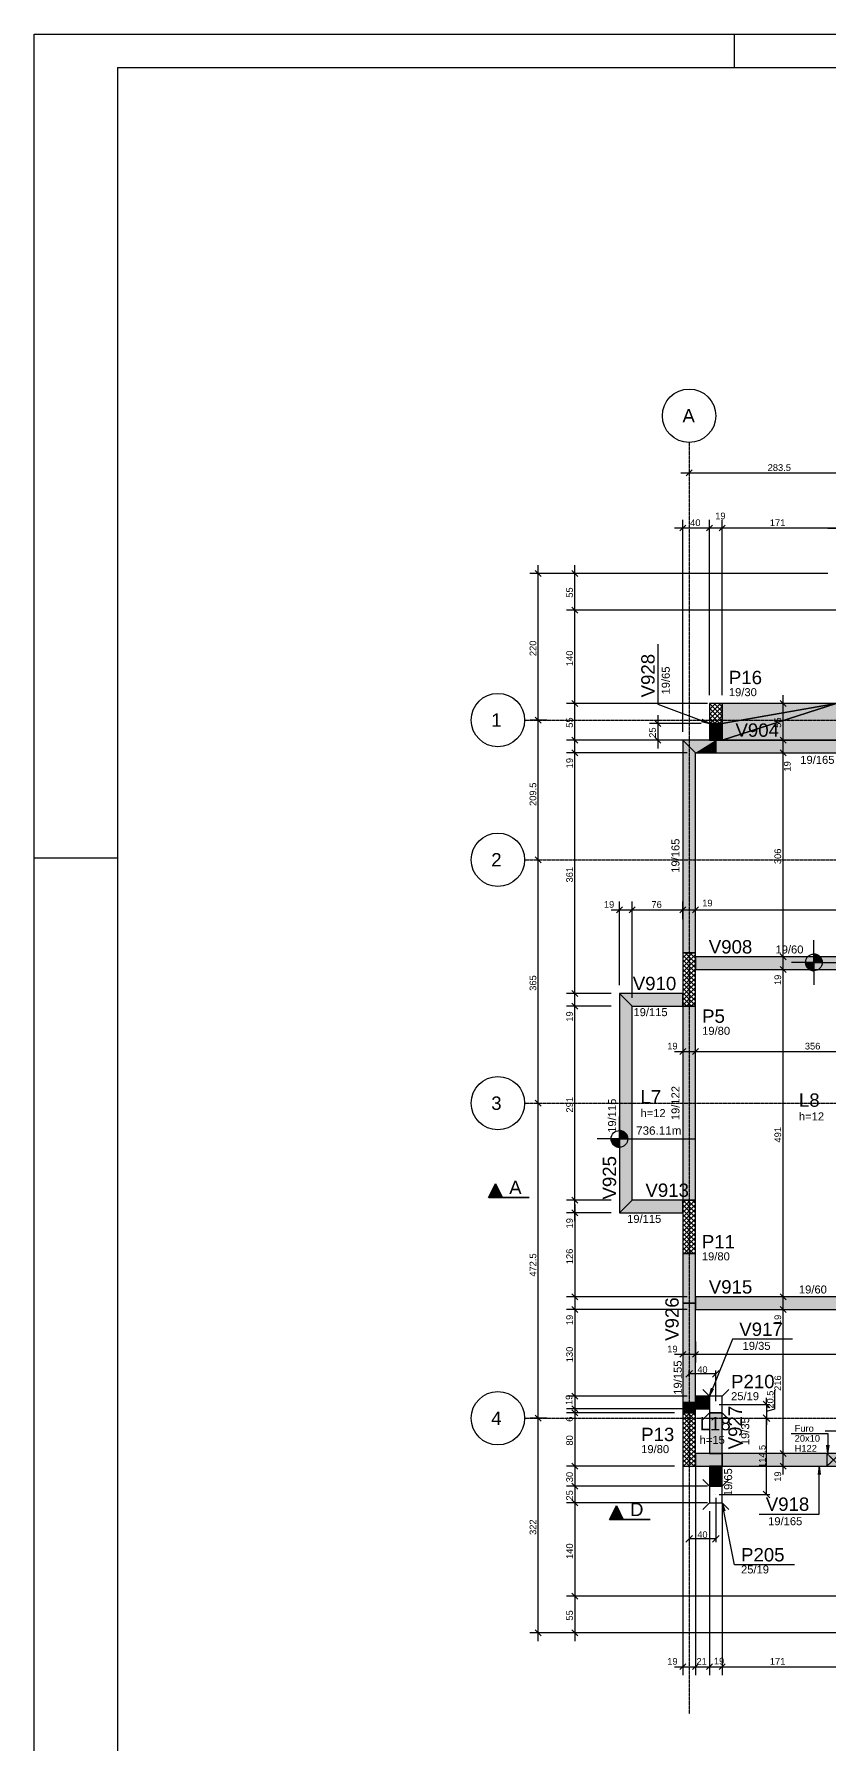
# Model space of a CAD drawing. Extents: x 37185 to 43130, y -8131 to -3926.
# Drawn here: x 37185 to 38377, y -6492 to -3926 of the extents above; entities that cross this region are included whole.
import ezdxf

# ---------------------------------------------------------------- set-up
doc = ezdxf.new("R2010")
doc.units = 0
doc.header["$MEASUREMENT"] = 0
doc.linetypes.add('ESTILO_TQS_0001', pattern=[1, 0.7, -0.3])
doc.linetypes.add('ESTILO_TQS_0004', pattern=[1.12, 0.5, -0.2, 0.01, -0.2, 0.01, -0.2])
doc.layers.get('0').update_dxf_attribs({"linetype": 'CONTINUOUS'})
doc.layers.get('Defpoints').update_dxf_attribs({"linetype": 'CONTINUOUS'})
doc.layers.add('00VIEWPORT', color=255, linetype='CONTINUOUS', plot=False)
for name, color, linetype in [('21', 5, 'CONTINUOUS'), ('37', 4, 'CONTINUOUS'), ('38', 190, 'CONTINUOUS'), ('40', 240, 'CONTINUOUS'), ('41', 190, 'CONTINUOUS'), ('42', 3, 'CONTINUOUS'), ('43', 3, 'CONTINUOUS'), ('44', 3, 'CONTINUOUS'), ('45', 2, 'CONTINUOUS'), ('46', 2, 'CONTINUOUS'), ('47', 2, 'CONTINUOUS'), ('50', 5, 'CONTINUOUS'), ('51', 5, 'CONTINUOUS'), ('53', 242, 'CONTINUOUS'), ('54', 242, 'CONTINUOUS'), ('55', 12, 'CONTINUOUS'), ('56', 51, 'CONTINUOUS'), ('57', 71, 'CONTINUOUS'), ('58', 220, 'CONTINUOUS'), ('60', 201, 'CONTINUOUS'), ('68', 4, 'CONTINUOUS'), ('70', 160, 'CONTINUOUS'), ('75', 9, 'CONTINUOUS'), ('79', 12, 'CONTINUOUS'), ('80', 6, 'CONTINUOUS'), ('82', 252, 'CONTINUOUS')]:
    doc.layers.add(name, color=color, linetype=linetype)
doc.styles.add('Arial_2mm 1-50', font='arial.ttf', dxfattribs={"height": 9.835329})
doc.styles.add('TQS_ARIAL', font='arial.ttf')
doc.dimstyles.new('Diagonal 2mm 1-50', dxfattribs={"dimscale": 30.48, "dimtxt": 9.8353, "dimasz": 0.328084, "dimexe": 0.164042, "dimexo": 0.164042, "dimgap": 0.04101, "dimtad": 1, "dimdec": 1, "dimdsep": 46, "dimtxsty": 'Arial_2mm 1-50', "dimblk1": 'OBLIQUE', "dimblk2": 'OBLIQUE', "dimsah": 1, "dimcen": 0.09, "dimadec": 8, "dimazin": 0, "dimtfac": 1, "dimtdec": 8, "dimtmove": 1, "dimatfit": 0, "dimfxl": 1, "dimtvp": 1, "dimtfillclr": 256, "dimtolj": 1, "dimtzin": 0, "dimarcsym": 2})

# ---------------------------------------------------------------- blocks, each defined once
blk = doc.blocks.new('FOLHA A0 VIEWP')
at = {"layer": '00VIEWPORT', "linetype": 'Continuous'}
for p, q in [((37184.5, -8131.3), (37184.5, -3926.3)), ((37184.5, -3926.3), (43129.5, -3926.3)), ((38234.5, -3976.3), (38234.5, -3926.3)), ((37309.5, -3976.3), (43079.5, -3976.3)), ((37309.5, -3976.3), (37309.5, -8081.3)), ((37184.5, -5161.3), (37309.5, -5161.3))]:
    blk.add_line(p, q, dxfattribs=at)
blk = doc.blocks.new('_Oblique')
at = {"color": 0, "linetype": 'ByBlock', "lineweight": -2}
blk.add_line((-0.5, -0.5), (0.5, 0.5), dxfattribs=at)
blk = doc.blocks.new('*D453')
at = {"layer": '55', "color": 0, "linetype": 'Continuous', "lineweight": -2}
for p, q in [((38282.6, -5981.5), (38282.6, -5971.5)), ((38294.5, -5959.9), (38294.5, -5988.2)), ((38211.5, -5981.5), (38287.6, -5981.5)), ((38264.4, -6002), (38287.6, -6002)), ((38282.6, -5981.5), (38282.6, -6002)), ((38294.5, -5988.2), (38282.6, -5991.7)), ((38282.6, -6002), (38282.6, -6012))]:
    blk.add_line(p, q, dxfattribs=at)
at = {"layer": 'Defpoints', "color": 0, "linetype": 'Continuous'}
for p in [(38206.5, -5981.5), (38259.4, -6002), (38282.6, -6002)]:
    blk.add_point(p, dxfattribs=at)
at = {"layer": '55', "color": 0, "linetype": 'Continuous', "lineweight": -2, "xscale": 10, "yscale": 10, "zscale": 10}
for p, rotation in [((38282.6, -5981.5), 270), ((38282.6, -6002), 90)]:
    blk.add_blockref('_Oblique', p, dxfattribs=dict(at, rotation=rotation))
at = {"layer": '55', "color": 0, "linetype": 'Continuous', "insert": (38288.2, -5974), "char_height": 9.84, "attachment_point": 5, "rotation": 90, "style": 'Arial_2mm 1-50'}
blk.add_mtext('\\A1;20.5', dxfattribs=at)
blk = doc.blocks.new('*D454')
at = {"layer": '55', "color": 0, "linetype": 'Continuous', "lineweight": -2}
for p, q in [((38166.5, -5939.3), (38166.5, -5930.4)), ((38206.5, -5935.4), (38166.5, -5935.4)), ((38206.5, -5976.5), (38206.5, -5930.4))]:
    blk.add_line(p, q, dxfattribs=at)
at = {"layer": 'Defpoints', "color": 0, "linetype": 'Continuous'}
for p in [(38166.5, -5935.4), (38166.5, -5944.3), (38206.5, -5981.5)]:
    blk.add_point(p, dxfattribs=at)
at = {"layer": '55', "color": 0, "linetype": 'Continuous', "lineweight": -2, "xscale": 10, "yscale": 10, "zscale": 10, "rotation": 180}
blk.add_blockref('_Oblique', (38166.5, -5935.4), dxfattribs=at)
at = {"layer": '55', "color": 0, "linetype": 'Continuous', "lineweight": -2, "xscale": 10, "yscale": 10, "zscale": 10}
blk.add_blockref('_Oblique', (38206.5, -5935.4), dxfattribs=at)
at = {"layer": '55', "color": 0, "linetype": 'Continuous', "insert": (38186.5, -5929.1), "char_height": 9.84, "attachment_point": 5, "style": 'Arial_2mm 1-50'}
blk.add_mtext('\\A1;40', dxfattribs=at)
blk = doc.blocks.new('*D455')
at = {"layer": '55', "color": 0, "linetype": 'Continuous', "lineweight": -2}
for p, q in [((38263, -6002), (38287.6, -6002)), ((38282.6, -6116.5), (38282.6, -6002)), ((38211.5, -6116.5), (38287.6, -6116.5))]:
    blk.add_line(p, q, dxfattribs=at)
at = {"layer": 'Defpoints', "color": 0, "linetype": 'Continuous'}
for p in [(38258, -6002), (38282.6, -6002), (38206.5, -6116.5)]:
    blk.add_point(p, dxfattribs=at)
at = {"layer": '55', "color": 0, "linetype": 'Continuous', "lineweight": -2, "xscale": 10, "yscale": 10, "zscale": 10}
for p, rotation in [((38282.6, -6002), 90), ((38282.6, -6116.5), 270)]:
    blk.add_blockref('_Oblique', p, dxfattribs=dict(at, rotation=rotation))
at = {"layer": '55', "color": 0, "linetype": 'Continuous', "insert": (38276.3, -6059.2), "char_height": 9.84, "attachment_point": 5, "rotation": 90, "style": 'Arial_2mm 1-50'}
blk.add_mtext('\\A1;114.5', dxfattribs=at)
blk = doc.blocks.new('*D456')
at = {"layer": '55', "color": 0, "linetype": 'Continuous', "lineweight": -2}
for p, q in [((38206.5, -6121.5), (38206.5, -6187.9)), ((38166.5, -6168.9), (38166.5, -6187.9)), ((38206.5, -6182.9), (38166.5, -6182.9))]:
    blk.add_line(p, q, dxfattribs=at)
at = {"layer": 'Defpoints', "color": 0, "linetype": 'Continuous'}
for p in [(38206.5, -6116.5), (38166.5, -6163.9), (38166.5, -6182.9)]:
    blk.add_point(p, dxfattribs=at)
at = {"layer": '55', "color": 0, "linetype": 'Continuous', "lineweight": -2, "xscale": 10, "yscale": 10, "zscale": 10, "rotation": 180}
blk.add_blockref('_Oblique', (38166.5, -6182.9), dxfattribs=at)
at = {"layer": '55', "color": 0, "linetype": 'Continuous', "lineweight": -2, "xscale": 10, "yscale": 10, "zscale": 10}
blk.add_blockref('_Oblique', (38206.5, -6182.9), dxfattribs=at)
at = {"layer": '55', "color": 0, "linetype": 'Continuous', "insert": (38186.5, -6176.6), "char_height": 9.84, "attachment_point": 5, "style": 'Arial_2mm 1-50'}
blk.add_mtext('\\A1;40', dxfattribs=at)

msp = doc.modelspace()

# ---------------------------------------------------------------- linework, layer by layer
at = {"layer": '37', "linetype": 'Continuous'}
for points in [[(38197.01, -4959.97), (38197.01, -4984.97)], [(38216.01, -4984.97), (38216.01, -4959.97)], [(38197.01, -4984.97), (38157.01, -4984.97)], [(38157.01, -4984.97), (38157.01, -5303.97)], [(38216.01, -4984.97), (38197.01, -4984.97)], [(38442.01, -4984.97), (38216.01, -4984.97)], [(38176.01, -5003.97), (38206.51, -5003.97)], [(38176.01, -5303.97), (38176.01, -5003.97)], [(38206.51, -5003.97), (38442.01, -5003.97)], [(38157.01, -5364.97), (38062.01, -5364.97)], [(38062.01, -5364.97), (38062.01, -5693.98)], [(38081.01, -5383.97), (38157.01, -5383.97)], [(38081.01, -5674.98), (38081.01, -5383.97)], [(38062.01, -5693.98), (38157.01, -5693.98)], [(38157.01, -5674.98), (38081.01, -5674.98)], [(38157.01, -5754.98), (38157.01, -5829.47)], [(38176.01, -5819.97), (38176.01, -5754.98)], [(38176.01, -5838.97), (38176.01, -5819.97)], [(38157.01, -5829.47), (38157.01, -5978.47)], [(38176.01, -5968.97), (38176.01, -5838.97)], [(38197.01, -5968.97), (38176.01, -5968.97)], [(38176.01, -5987.97), (38176.01, -5968.97)], [(38157.01, -5978.47), (38157.01, -5993.98)], [(38176.01, -5993.98), (38176.01, -5987.97)], [(38216.01, -6054.98), (38216.01, -5993.97)], [(38197.01, -6054.98), (38176.01, -6054.98)], [(38176.01, -6073.98), (38197.01, -6073.98)], [(38216.01, -6054.98), (38197.01, -6054.98)], [(38197.01, -6073.98), (38197.01, -6103.97)], [(38216.01, -6073.98), (38197.01, -6073.98)], [(38442.01, -6054.98), (38216.01, -6054.98)], [(38216.01, -6073.98), (38442.01, -6073.98)], [(38216.01, -6103.97), (38216.01, -6073.98)]]:
    msp.add_lwpolyline(points, dxfattribs=at)
at = {"layer": '38', "linetype": 'Continuous'}
for points in [[(38197.01, -5968.97), (38197.01, -5993.97), (38216.01, -5993.97), (38216.01, -5968.97), (38197.01, -5968.97)], [(38197.01, -6103.97), (38197.01, -6128.97), (38216.01, -6128.97), (38216.01, -6103.97), (38197.01, -6103.97)]]:
    msp.add_lwpolyline(points, dxfattribs=at)
at = {"layer": '40', "linetype": 'Continuous'}
for p, q in [((38197.01, -4946.34), (38213.37, -4929.97)), ((38197.01, -4939.26), (38206.3, -4929.97)), ((38197.01, -4932.19), (38199.23, -4929.97)), ((38197.01, -4930.21), (38216.01, -4949.21)), ((38197.01, -4953.41), (38216.01, -4934.41)), ((38197.01, -4937.28), (38216.01, -4956.28)), ((38197.01, -4944.35), (38212.64, -4959.97)), ((38197.52, -4959.97), (38216.01, -4941.48)), ((38203.85, -4929.97), (38216.01, -4942.14)), ((38204.59, -4959.97), (38216.01, -4948.55)), ((38210.92, -4929.97), (38216.01, -4935.07)), ((38197.01, -4951.42), (38205.56, -4959.97)), ((38197.01, -4958.49), (38198.49, -4959.97)), ((38211.66, -4959.97), (38216.01, -4955.62)), ((38157.01, -5318.68), (38171.71, -5303.97)), ((38157.01, -5311.6), (38164.64, -5303.97)), ((38157.01, -5304.53), (38157.57, -5303.97)), ((38157.01, -5325.75), (38176.01, -5306.75)), ((38157.01, -5307.4), (38176.01, -5326.4)), ((38160.66, -5303.97), (38176.01, -5319.33)), ((38167.73, -5303.97), (38176.01, -5312.26)), ((38174.8, -5303.97), (38176.01, -5305.19)), ((38157.01, -5332.82), (38176.01, -5313.82)), ((38157.01, -5314.47), (38176.01, -5333.47)), ((38157.01, -5339.89), (38176.01, -5320.89)), ((38157.01, -5321.55), (38176.01, -5340.55)), ((38157.01, -5346.96), (38176.01, -5327.96)), ((38157.01, -5328.62), (38176.01, -5347.62)), ((38157.01, -5354.03), (38176.01, -5335.03)), ((38157.01, -5335.69), (38176.01, -5354.69)), ((38157.01, -5361.1), (38176.01, -5342.1)), ((38157.01, -5342.76), (38176.01, -5361.76)), ((38157.01, -5368.17), (38176.01, -5349.17)), ((38157.01, -5349.83), (38176.01, -5368.83)), ((38157.01, -5375.24), (38176.01, -5356.24)), ((38157.01, -5356.9), (38176.01, -5375.9)), ((38157.01, -5382.32), (38176.01, -5363.32)), ((38157.01, -5363.97), (38176.01, -5382.97)), ((38157.01, -5371.04), (38169.94, -5383.97)), ((38157.01, -5378.11), (38162.87, -5383.97)), ((38162.43, -5383.97), (38176.01, -5370.39)), ((38169.5, -5383.97), (38176.01, -5377.46)), ((38157.01, -5693.44), (38175.48, -5674.98)), ((38157.01, -5686.37), (38168.41, -5674.98)), ((38157.01, -5679.3), (38161.34, -5674.98)), ((38157.01, -5675.1), (38176.01, -5694.1)), ((38157.01, -5700.51), (38176.01, -5681.51)), ((38157.01, -5682.17), (38176.01, -5701.17)), ((38157.01, -5707.58), (38176.01, -5688.58)), ((38157.01, -5689.24), (38176.01, -5708.24)), ((38163.96, -5674.98), (38176.01, -5687.03)), ((38171.03, -5674.98), (38176.01, -5679.96)), ((38157.01, -5714.66), (38176.01, -5695.66)), ((38157.01, -5696.31), (38176.01, -5715.31)), ((38157.01, -5721.73), (38176.01, -5702.73)), ((38157.01, -5703.38), (38176.01, -5722.38)), ((38157.01, -5728.8), (38176.01, -5709.8)), ((38157.01, -5710.45), (38176.01, -5729.45)), ((38157.01, -5735.87), (38176.01, -5716.87)), ((38157.01, -5717.53), (38176.01, -5736.53)), ((38157.01, -5742.94), (38176.01, -5723.94)), ((38157.01, -5724.6), (38176.01, -5743.6)), ((38157.01, -5750.01), (38176.01, -5731.01)), ((38157.01, -5731.67), (38176.01, -5750.67)), ((38157.01, -5738.74), (38173.25, -5754.98)), ((38157.01, -5745.81), (38166.18, -5754.98)), ((38159.12, -5754.98), (38176.01, -5738.08)), ((38166.19, -5754.98), (38176.01, -5745.15)), ((38157.01, -5752.88), (38159.11, -5754.98)), ((38173.26, -5754.98), (38176.01, -5752.22)), ((38157.01, -6011.64), (38174.68, -5993.98)), ((38157.01, -6004.57), (38167.61, -5993.98)), ((38157.01, -5997.5), (38160.54, -5993.98)), ((38157.01, -6018.71), (38176.01, -5999.71)), ((38157.01, -6000.37), (38176.01, -6019.37)), ((38157.69, -5993.98), (38176.01, -6012.3)), ((38164.76, -5993.98), (38176.01, -6005.23)), ((38171.83, -5993.98), (38176.01, -5998.16)), ((38157.01, -6025.78), (38176.01, -6006.78)), ((38157.01, -6007.44), (38176.01, -6026.44)), ((38157.01, -6032.85), (38176.01, -6013.85)), ((38157.01, -6014.51), (38176.01, -6033.51)), ((38157.01, -6039.92), (38176.01, -6020.92)), ((38157.01, -6021.58), (38176.01, -6040.58)), ((38157.01, -6047), (38176.01, -6028)), ((38157.01, -6028.65), (38176.01, -6047.65)), ((38157.01, -6054.07), (38176.01, -6035.07)), ((38157.01, -6035.72), (38176.01, -6054.72)), ((38157.01, -6061.14), (38176.01, -6042.14)), ((38157.01, -6042.79), (38176.01, -6061.79)), ((38157.01, -6068.21), (38176.01, -6049.21)), ((38157.01, -6049.87), (38176.01, -6068.87)), ((38157.01, -6056.94), (38174.05, -6073.98)), ((38157.01, -6064.01), (38166.98, -6073.98)), ((38157.01, -6071.08), (38159.91, -6073.98)), ((38158.32, -6073.98), (38176.01, -6056.28)), ((38165.39, -6073.98), (38176.01, -6063.35)), ((38172.46, -6073.98), (38176.01, -6070.42))]:
    msp.add_line(p, q, dxfattribs=at)
for points in [[(38197.01, -4959.97), (38216.01, -4959.97), (38216.01, -4929.97), (38197.01, -4929.97), (38197.01, -4959.97)], [(38157.01, -5383.97), (38176.01, -5383.97), (38176.01, -5303.97), (38157.01, -5303.97), (38157.01, -5383.97)], [(38157.01, -5754.98), (38176.01, -5754.98), (38176.01, -5674.98), (38157.01, -5674.98), (38157.01, -5754.98)], [(38157.01, -6073.98), (38176.01, -6073.98), (38176.01, -5993.98), (38157.01, -5993.98), (38157.01, -6073.98)]]:
    msp.add_lwpolyline(points, dxfattribs=at)
at = {"layer": '41', "linetype": 'Continuous'}
for p, q in [((38197.01, -5968.97), (38187.01, -5958.97)), ((38216.01, -5968.97), (38226.01, -5958.97)), ((38197.01, -5993.97), (38187.01, -6003.97)), ((38216.01, -5993.97), (38226.01, -6003.97)), ((38197.01, -6103.97), (38187.01, -6093.97)), ((38216.01, -6103.97), (38226.01, -6093.97)), ((38197.01, -6128.97), (38187.01, -6138.97)), ((38216.01, -6128.97), (38226.01, -6138.97))]:
    msp.add_line(p, q, dxfattribs=at)
at = {"layer": '50', "linetype": 'Continuous'}
for centre in [(38166.51, -4498.57), (37879.79, -4954.97), (37879.79, -5164.47), (37879.79, -5529.48), (37879.79, -6001.97)]:
    msp.add_circle(centre, 40, dxfattribs=at)
at = {"layer": '53', "linetype": 'ESTILO_TQS_0001'}
msp.add_lwpolyline([(38382.89, -6064.48), (38372.89, -6073.98), (38392.89, -6073.98), (38382.89, -6064.48), (38392.89, -6073.98), (38392.89, -6054.98), (38382.89, -6064.48), (38392.89, -6054.98), (38372.89, -6054.98), (38382.89, -6064.48), (38372.89, -6054.98), (38372.89, -6073.98), (38382.89, -6064.48)], dxfattribs=at)
at = {"layer": '55', "linetype": 'Continuous'}
for p, q in [((38353.52, -5318.4), (38353.52, -5284.84)), ((38353.52, -5305.9), (38353.52, -5330.9)), ((38353.52, -5306.5), (38357.35, -5306.5)), ((38353.52, -5307.3), (38359.25, -5307.3)), ((38353.52, -5308.09), (38360.58, -5308.09)), ((38353.52, -5308.88), (38361.63, -5308.88)), ((38353.52, -5309.68), (38362.47, -5309.68)), ((38353.52, -5318.4), (38319.96, -5318.4)), ((38341.02, -5318.4), (38366.02, -5318.4)), ((38353.52, -5319.19), (38341.02, -5319.19)), ((38353.52, -5319.98), (38341.12, -5319.98)), ((38353.52, -5320.78), (38341.25, -5320.78)), ((38353.52, -5321.57), (38341.43, -5321.57)), ((38353.52, -5322.36), (38341.66, -5322.36)), ((38353.52, -5323.15), (38341.96, -5323.15)), ((38353.52, -5323.95), (38342.32, -5323.95)), ((38353.52, -5324.74), (38342.75, -5324.74)), ((38353.52, -5325.53), (38343.26, -5325.53)), ((38353.52, -5326.33), (38343.86, -5326.33)), ((38353.52, -5327.12), (38344.56, -5327.12)), ((38353.52, -5327.91), (38345.41, -5327.91)), ((38353.52, -5328.7), (38346.45, -5328.7)), ((38353.52, -5329.5), (38347.77, -5329.5)), ((38353.52, -5330.29), (38349.67, -5330.29)), ((38353.52, -5310.47), (38363.17, -5310.47)), ((38353.52, -5311.26), (38363.78, -5311.26)), ((38353.52, -5312.05), (38364.29, -5312.05)), ((38353.52, -5312.85), (38364.72, -5312.85)), ((38353.52, -5313.64), (38365.08, -5313.64)), ((38353.52, -5314.43), (38365.37, -5314.43)), ((38353.52, -5315.23), (38365.61, -5315.23)), ((38353.52, -5316.02), (38365.79, -5316.02)), ((38353.52, -5316.81), (38365.92, -5316.81)), ((38353.52, -5317.6), (38365.99, -5317.6)), ((38353.52, -5318.4), (38466.02, -5318.4)), ((38353.52, -5318.4), (38353.52, -5351.96)), ((38062.01, -5583.04), (38062.01, -5549.48)), ((38062.01, -5583.04), (38028.45, -5583.04)), ((38049.51, -5583.04), (38074.51, -5583.04)), ((38062.01, -5583.83), (38049.51, -5583.83)), ((38062.01, -5584.62), (38049.61, -5584.62)), ((38062.01, -5585.41), (38049.74, -5585.41)), ((38062.01, -5586.21), (38049.92, -5586.21)), ((38062.01, -5587), (38050.16, -5587)), ((38062.01, -5587.79), (38050.45, -5587.79)), ((38062.01, -5588.59), (38050.81, -5588.59)), ((38062.01, -5589.38), (38051.24, -5589.38)), ((38062.01, -5590.17), (38051.75, -5590.17)), ((38062.01, -5590.96), (38052.35, -5590.96)), ((38062.01, -5591.76), (38053.06, -5591.76)), ((38062.01, -5570.54), (38062.01, -5595.54)), ((38062.01, -5571.14), (38065.85, -5571.14)), ((38062.01, -5571.94), (38067.75, -5571.94)), ((38062.01, -5572.73), (38069.08, -5572.73)), ((38062.01, -5573.52), (38070.12, -5573.52)), ((38062.01, -5574.31), (38070.96, -5574.31)), ((38062.01, -5575.11), (38071.67, -5575.11)), ((38062.01, -5575.9), (38072.28, -5575.9)), ((38062.01, -5576.69), (38072.78, -5576.69)), ((38062.01, -5577.49), (38073.21, -5577.49)), ((38062.01, -5578.28), (38073.57, -5578.28)), ((38062.01, -5579.07), (38073.87, -5579.07)), ((38062.01, -5579.86), (38074.1, -5579.86)), ((38062.01, -5580.66), (38074.28, -5580.66)), ((38062.01, -5581.45), (38074.41, -5581.45)), ((38062.01, -5582.24), (38074.49, -5582.24)), ((38062.01, -5583.04), (38174.51, -5583.04)), ((38062.01, -5583.04), (38062.01, -5616.59)), ((38062.01, -5592.55), (38053.91, -5592.55)), ((38062.01, -5593.34), (38054.94, -5593.34)), ((38062.01, -5594.14), (38056.26, -5594.14)), ((38062.01, -5594.93), (38058.16, -5594.93))]:
    msp.add_line(p, q, dxfattribs=at)
for centre in [(38353.52, -5318.4), (38062.01, -5583.04)]:
    msp.add_circle(centre, 12.5, dxfattribs=at)
at = {"layer": '56', "linetype": 'Continuous'}
for points in [[(38176.01, -5003.97), (38206.51, -5003.97), (38206.51, -4984.97), (38157.01, -4984.97), (38176.01, -5003.97)], [(38176.01, -5003.97), (38157.01, -4984.97), (38157.01, -5303.87), (38176.01, -5303.87), (38176.01, -5003.97)], [(38206.51, -5003.97), (38441.91, -5003.97), (38441.91, -4984.97), (38206.51, -4984.97), (38206.51, -5003.97)], [(38157.01, -5674.88), (38176.01, -5674.88), (38176.01, -5384.07), (38157.01, -5384.07), (38157.01, -5674.88)], [(38176.01, -5829.47), (38176.01, -5755.08), (38157.01, -5755.08), (38157.01, -5829.47), (38176.01, -5829.47)], [(38176.01, -5978.47), (38176.01, -5829.47), (38157.01, -5829.47), (38157.01, -5978.47), (38176.01, -5978.47)], [(38176.01, -5978.47), (38157.01, -5978.47), (38157.01, -5993.88), (38176.01, -5993.88), (38176.01, -5978.47)], [(38216.01, -6073.98), (38216.01, -6054.98), (38176.11, -6054.98), (38176.11, -6073.98), (38197.01, -6073.98)], [(38216.01, -6073.98), (38441.91, -6073.98), (38441.91, -6054.98), (38216.01, -6054.98), (38216.01, -6073.98)]]:
    msp.add_lwpolyline(points, dxfattribs=at)
for points in [[(38176.01, -5003.97), (38206.51, -4984.97), (38157.01, -4984.97)], [(38176.01, -5003.97), (38157.01, -4984.97), (38176.01, -5003.97)], [(38176.01, -5003.97), (38157.01, -4984.97), (38157.01, -5303.87)], [(38176.01, -5003.97), (38206.51, -5003.97), (38206.51, -4984.97)], [(38206.51, -5003.97), (38441.91, -5003.97), (38441.91, -4984.97)], [(38206.51, -5003.97), (38441.91, -4984.97), (38206.51, -4984.97)], [(38206.51, -5003.97), (38206.51, -4984.97), (38206.51, -5003.97)], [(38176.01, -5003.97), (38157.01, -5303.87), (38176.01, -5303.87)], [(38176.01, -5003.97), (38176.01, -5303.87), (38176.01, -5003.97)], [(38157.01, -5674.88), (38176.01, -5674.88), (38176.01, -5384.07)], [(38157.01, -5674.88), (38176.01, -5384.07), (38157.01, -5384.07)], [(38157.01, -5674.88), (38157.01, -5384.07), (38157.01, -5674.88)], [(38176.01, -5829.47), (38176.01, -5755.08), (38157.01, -5755.08)], [(38176.01, -5829.47), (38157.01, -5755.08), (38157.01, -5829.47)], [(38176.01, -5978.47), (38176.01, -5829.47), (38157.01, -5829.47)], [(38176.01, -5978.47), (38157.01, -5829.47), (38157.01, -5978.47)], [(38176.01, -5829.47), (38157.01, -5829.47), (38176.01, -5829.47)], [(38176.01, -5978.47), (38157.01, -5978.47), (38157.01, -5993.88)], [(38176.01, -5978.47), (38157.01, -5993.88), (38176.01, -5993.88)], [(38176.01, -5978.47), (38157.01, -5978.47), (38176.01, -5978.47)], [(38176.01, -5978.47), (38176.01, -5993.88), (38176.01, -5978.47)], [(38216.01, -6073.98), (38216.01, -6054.98), (38176.11, -6054.98)], [(38216.01, -6073.98), (38176.11, -6054.98), (38176.11, -6073.98)], [(38197.01, -6073.98), (38176.11, -6073.98), (38197.01, -6073.98)], [(38216.01, -6073.98), (38441.91, -6073.98), (38441.91, -6054.98)], [(38216.01, -6073.98), (38441.91, -6054.98), (38216.01, -6054.98)], [(38216.01, -6073.98), (38216.01, -6054.98), (38216.01, -6073.98)]]:
    msp.add_solid(points, dxfattribs=at)
at = {"layer": '57', "linetype": 'Continuous'}
for points in [[(38081.01, -5383.97), (38156.91, -5383.97), (38156.91, -5364.97), (38062.01, -5364.97), (38081.01, -5383.97)], [(38081.01, -5674.98), (38081.01, -5383.97), (38062.01, -5364.97), (38062.01, -5693.98), (38081.01, -5674.98)], [(38062.01, -5693.98), (38156.91, -5693.98), (38156.91, -5674.98), (38081.01, -5674.98), (38062.01, -5693.98)]]:
    msp.add_lwpolyline(points, dxfattribs=at)
for points in [[(38081.01, -5383.97), (38156.91, -5364.97), (38062.01, -5364.97)], [(38081.01, -5383.97), (38062.01, -5364.97), (38081.01, -5383.97)], [(38081.01, -5674.98), (38081.01, -5383.97), (38062.01, -5364.97)], [(38081.01, -5674.98), (38062.01, -5364.97), (38062.01, -5693.98)], [(38081.01, -5383.97), (38156.91, -5383.97), (38156.91, -5364.97)], [(38062.01, -5693.98), (38156.91, -5693.98), (38156.91, -5674.98)], [(38062.01, -5693.98), (38156.91, -5674.98), (38081.01, -5674.98)], [(38062.01, -5693.98), (38081.01, -5674.98), (38062.01, -5693.98)], [(38081.01, -5674.98), (38062.01, -5693.98), (38081.01, -5674.98)]]:
    msp.add_solid(points, dxfattribs=at)
at = {"layer": '58', "linetype": 'Continuous'}
for points in [[(38532.01, -5328.97), (38532.01, -5309.97), (38176.11, -5309.97), (38176.11, -5328.97), (38532.01, -5328.97)], [(38176.01, -5838.97), (38532.01, -5838.97), (38532.01, -5819.97), (38176.01, -5819.97), (38176.01, -5838.97)]]:
    msp.add_lwpolyline(points, dxfattribs=at)
for points in [[(38532.01, -5328.97), (38532.01, -5309.97), (38176.11, -5309.97)], [(38532.01, -5328.97), (38176.11, -5309.97), (38176.11, -5328.97)], [(38532.01, -5328.97), (38176.11, -5328.97), (38532.01, -5328.97)], [(38176.01, -5838.97), (38532.01, -5838.97), (38532.01, -5819.97)], [(38176.01, -5838.97), (38532.01, -5819.97), (38176.01, -5819.97)], [(38176.01, -5838.97), (38176.01, -5819.97), (38176.01, -5838.97)]]:
    msp.add_solid(points, dxfattribs=at)
at = {"layer": '60', "linetype": 'Continuous'}
for points in [[(38442.01, -4984.97), (38387.01, -4929.97), (38216.01, -4984.97), (38442.01, -4984.97)], [(38387.01, -4929.97), (38216.01, -4929.97), (38216.01, -4959.97), (38387.01, -4929.97)], [(38387.01, -4929.97), (38216.01, -4959.97), (38216.01, -4984.97), (38387.01, -4929.97)], [(38216.01, -4984.97), (38216.01, -4960.07), (38197.01, -4960.07), (38197.01, -4984.97), (38216.01, -4984.97)], [(38176.01, -5987.97), (38197.01, -5987.97), (38197.01, -5968.97), (38176.01, -5968.97), (38176.01, -5987.97)], [(38216.01, -6054.98), (38216.01, -5993.97), (38197.01, -5993.97), (38197.01, -6054.98), (38216.01, -6054.98)], [(38216.01, -6103.97), (38216.01, -6073.98), (38197.01, -6073.98), (38197.01, -6103.97), (38216.01, -6103.97)]]:
    msp.add_lwpolyline(points, dxfattribs=at)
for points in [[(38442.01, -4984.97), (38387.01, -4929.97), (38216.01, -4984.97)], [(38387.01, -4929.97), (38216.01, -4929.97), (38216.01, -4959.97)], [(38387.01, -4929.97), (38216.01, -4959.97), (38387.01, -4929.97)], [(38387.01, -4929.97), (38216.01, -4959.97), (38216.01, -4984.97)], [(38387.01, -4929.97), (38216.01, -4984.97), (38387.01, -4929.97)], [(38216.01, -4984.97), (38216.01, -4960.07), (38197.01, -4960.07)], [(38216.01, -4984.97), (38197.01, -4960.07), (38197.01, -4984.97)], [(38216.01, -4984.97), (38197.01, -4984.97), (38216.01, -4984.97)], [(38442.01, -4984.97), (38216.01, -4984.97), (38442.01, -4984.97)], [(38176.01, -5987.97), (38197.01, -5987.97), (38197.01, -5968.97)], [(38176.01, -5987.97), (38197.01, -5968.97), (38176.01, -5968.97)], [(38176.01, -5987.97), (38176.01, -5968.97), (38176.01, -5987.97)], [(38216.01, -6054.98), (38216.01, -5993.97), (38197.01, -5993.97)], [(38216.01, -6054.98), (38197.01, -5993.97), (38197.01, -6054.98)], [(38216.01, -6054.98), (38197.01, -6054.98), (38216.01, -6054.98)], [(38216.01, -6103.97), (38216.01, -6073.98), (38197.01, -6073.98)], [(38216.01, -6103.97), (38197.01, -6073.98), (38197.01, -6103.97)], [(38216.01, -6103.97), (38197.01, -6103.97), (38216.01, -6103.97)]]:
    msp.add_solid(points, dxfattribs=at)
at = {"layer": '68', "linetype": 'ESTILO_TQS_0001'}
for points in [[(38532.01, -5309.97), (38176.01, -5309.97)], [(38176.01, -5328.97), (38532.01, -5328.97)], [(38157.01, -5383.97), (38157.01, -5674.98)], [(38176.01, -5674.98), (38176.01, -5383.97)], [(38532.01, -5819.97), (38176.01, -5819.97)], [(38176.01, -5838.97), (38532.01, -5838.97)], [(38176.01, -5987.97), (38197.01, -5987.97)], [(38197.01, -5993.97), (38197.01, -6054.98)]]:
    msp.add_lwpolyline(points, dxfattribs=at)
at = {"layer": '70', "linetype": 'ESTILO_TQS_0004'}
for p, q in [((38166.51, -4538.57), (38166.51, -6445.58)), ((37919.79, -4954.97), (40151.74, -4954.97)), ((37919.79, -5164.47), (40151.74, -5164.47)), ((37919.79, -5529.48), (40151.74, -5529.48)), ((37919.79, -6001.97), (40151.74, -6001.97))]:
    msp.add_line(p, q, dxfattribs=at)
at = {"layer": '75', "linetype": 'Continuous'}
for p, q in [((38154.01, -4584.25), (38462.51, -4584.25)), ((38162.09, -4588.67), (38170.93, -4579.83)), ((38166.51, -4584.25), (38166.51, -4584.25)), ((38209.51, -4666.95), (38144.51, -4666.95)), ((38161.43, -4662.53), (38152.59, -4671.37)), ((38157.01, -4972.47), (38157.01, -4654.45)), ((38228.51, -4666.95), (38184.51, -4666.95)), ((38201.43, -4662.53), (38192.59, -4671.37)), ((38201.43, -4662.53), (38192.59, -4671.37)), ((38197.01, -4917.47), (38197.01, -4654.45)), ((38197.01, -4917.47), (38197.01, -4654.45)), ((38399.51, -4666.95), (38203.51, -4666.95)), ((38220.43, -4662.53), (38211.59, -4671.37)), ((38220.43, -4662.53), (38211.59, -4671.37)), ((38216.01, -4917.47), (38216.01, -4654.45)), ((38216.01, -4917.47), (38216.01, -4654.45)), ((38374.51, -4666.95), (38454.51, -4666.95)), ((38374.51, -4734.97), (37927.79, -4734.97)), ((37944.71, -4739.39), (37935.87, -4730.56)), ((37940.29, -4967.47), (37940.29, -4722.47)), ((38374.51, -4734.97), (37982.74, -4734.97)), ((37999.66, -4739.39), (37990.82, -4730.56)), ((37995.24, -4802.47), (37995.24, -4722.47)), ((38429.51, -4789.97), (37982.74, -4789.97)), ((38429.51, -4789.97), (37982.74, -4789.97)), ((37999.66, -4794.39), (37990.82, -4785.56)), ((37999.66, -4794.39), (37990.82, -4785.56)), ((37995.24, -4942.47), (37995.24, -4777.47)), ((37995.24, -4997.47), (37995.24, -4917.47)), ((38307.46, -4997.47), (38307.46, -4917.47)), ((37944.71, -4959.39), (37935.87, -4950.56)), ((37944.71, -4959.39), (37935.87, -4950.56)), ((37940.29, -5176.97), (37940.29, -4942.47)), ((38194.01, -4929.97), (37982.74, -4929.97)), ((38194.01, -4929.97), (37982.74, -4929.97)), ((37999.66, -4934.39), (37990.82, -4925.56)), ((37999.66, -4934.39), (37990.82, -4925.56)), ((38119.66, -4947.47), (38119.66, -4997.47)), ((38197.01, -4929.97), (38197.01, -4929.97)), ((38197.01, -4929.97), (38197.01, -4929.97)), ((38206.51, -4929.97), (38206.51, -4929.97)), ((38206.51, -4929.97), (38206.51, -4929.97)), ((38216.01, -4929.97), (38216.01, -4929.97)), ((38216.01, -4929.97), (38216.01, -4929.97)), ((38311.88, -4934.39), (38303.04, -4925.56)), ((38307.46, -4929.97), (38307.46, -4929.97)), ((37953.22, -4954.97), (37927.79, -4954.97)), ((37940.29, -4954.97), (37940.29, -4954.97)), ((37965.72, -4954.97), (37965.72, -4954.97)), ((37995.24, -5016.47), (37995.24, -4972.47)), ((38184.51, -4959.97), (38107.16, -4959.97)), ((38115.24, -4955.56), (38124.08, -4964.39)), ((38197.01, -4959.97), (38197.01, -4959.97)), ((38307.46, -5016.47), (38307.46, -4972.47)), ((38169.26, -4984.97), (37982.74, -4984.97)), ((38169.26, -4984.97), (37982.74, -4984.97)), ((37999.66, -4989.39), (37990.82, -4980.56)), ((37999.66, -4989.39), (37990.82, -4980.56)), ((37999.66, -5008.39), (37990.82, -4999.56)), ((37999.66, -5008.39), (37990.82, -4999.56)), ((37995.24, -5377.47), (37995.24, -4991.47)), ((38169.26, -4984.97), (38107.16, -4984.97)), ((38115.24, -4980.56), (38124.08, -4989.39)), ((38157.01, -4984.97), (38157.01, -4984.97)), ((38181.76, -4984.97), (38181.76, -4984.97)), ((38181.76, -4984.97), (38181.76, -4984.97)), ((38181.76, -4984.97), (38181.76, -4984.97)), ((38311.88, -4989.39), (38303.04, -4980.56)), ((38311.88, -4989.39), (38303.04, -4980.56)), ((38311.88, -5008.39), (38303.04, -4999.56)), ((38311.88, -5008.39), (38303.04, -4999.56)), ((38307.46, -4984.97), (38307.46, -4984.97)), ((38307.46, -4984.97), (38307.46, -4984.97)), ((38307.46, -5322.47), (38307.46, -4991.47)), ((38163.51, -5003.97), (37982.74, -5003.97)), ((38163.51, -5003.97), (37982.74, -5003.97)), ((38176.01, -5003.97), (38176.01, -5003.97)), ((38176.01, -5003.97), (38176.01, -5003.97)), ((38307.46, -5003.97), (38307.46, -5003.97)), ((38307.46, -5003.97), (38307.46, -5003.97)), ((37940.29, -5541.98), (37940.29, -5151.97)), ((37944.71, -5168.89), (37935.87, -5160.06)), ((37944.71, -5168.89), (37935.87, -5160.06)), ((37940.29, -5164.47), (37940.29, -5164.47)), ((37940.29, -5164.47), (37940.29, -5164.47)), ((38062.01, -5352.47), (38062.01, -5226.98)), ((38081.01, -5371.47), (38081.01, -5226.98)), ((38081.01, -5371.47), (38081.01, -5226.98)), ((38157.01, -5253.55), (38157.01, -5226.98)), ((38049.51, -5239.48), (38093.51, -5239.48)), ((38057.59, -5243.89), (38066.43, -5235.06)), ((38068.51, -5239.48), (38169.51, -5239.48)), ((38076.59, -5243.89), (38085.43, -5235.06)), ((38076.59, -5243.89), (38085.43, -5235.06)), ((38144.51, -5239.48), (38188.51, -5239.48)), ((38152.59, -5243.89), (38161.43, -5235.06)), ((38152.59, -5243.89), (38161.43, -5235.06)), ((38157.01, -5239.48), (38157.01, -5239.48)), ((38163.51, -5239.48), (38864.51, -5239.48)), ((38171.59, -5243.89), (38180.43, -5235.06)), ((38171.59, -5243.89), (38180.43, -5235.06)), ((38176.01, -5239.48), (38176.01, -5239.48)), ((38176.01, -5239.48), (38176.01, -5239.48)), ((38157.01, -5266.05), (38157.01, -5266.05)), ((38311.88, -5314.39), (38303.04, -5305.56)), ((38311.88, -5314.39), (38303.04, -5305.56)), ((38307.46, -5341.47), (38307.46, -5297.47)), ((38307.46, -5309.97), (38307.46, -5309.97)), ((38307.46, -5309.97), (38307.46, -5309.97)), ((38311.88, -5333.39), (38303.04, -5324.56)), ((38311.88, -5333.39), (38303.04, -5324.56)), ((38307.46, -5832.47), (38307.46, -5316.47)), ((38307.46, -5328.97), (38307.46, -5328.97)), ((38307.46, -5328.97), (38307.46, -5328.97)), ((37999.66, -5369.39), (37990.82, -5360.56)), ((37999.66, -5369.39), (37990.82, -5360.56)), ((37995.24, -5396.47), (37995.24, -5352.47)), ((38049.51, -5364.97), (37982.74, -5364.97)), ((38049.51, -5364.97), (37982.74, -5364.97)), ((38049.51, -5383.97), (37982.74, -5383.97)), ((38049.51, -5383.97), (37982.74, -5383.97)), ((37999.66, -5388.39), (37990.82, -5379.56)), ((37999.66, -5388.39), (37990.82, -5379.56)), ((37995.24, -5687.48), (37995.24, -5371.47)), ((38062.01, -5364.97), (38062.01, -5364.97)), ((38062.01, -5364.97), (38062.01, -5364.97)), ((38062.01, -5364.97), (38062.01, -5364.97)), ((38062.01, -5383.97), (38062.01, -5383.97)), ((38062.01, -5383.97), (38062.01, -5383.97)), ((38081.01, -5383.97), (38081.01, -5383.97)), ((38081.01, -5383.97), (38081.01, -5383.97)), ((38144.51, -5451.93), (38188.51, -5451.93)), ((38152.59, -5456.35), (38161.43, -5447.51)), ((38157.01, -5451.93), (38157.01, -5451.93)), ((38163.51, -5451.93), (38544.51, -5451.93)), ((38171.59, -5456.35), (38180.43, -5447.51)), ((38171.59, -5456.35), (38180.43, -5447.51)), ((38176.01, -5451.93), (38176.01, -5451.93)), ((38176.01, -5451.93), (38176.01, -5451.93)), ((37944.71, -5533.89), (37935.87, -5525.06)), ((37944.71, -5533.89), (37935.87, -5525.06)), ((37940.29, -6014.47), (37940.29, -5516.98)), ((37940.29, -5529.48), (37940.29, -5529.48)), ((37940.29, -5529.48), (37940.29, -5529.48)), ((37865.91, -5670.89), (37876.28, -5650.15)), ((37866.05, -5670.81), (37876.28, -5650.35)), ((37866.81, -5669.3), (37885.76, -5669.3)), ((37867.61, -5667.7), (37884.96, -5667.7)), ((37868.4, -5666.11), (37884.16, -5666.11)), ((37869.2, -5664.51), (37883.37, -5664.51)), ((37870, -5662.92), (37882.57, -5662.92)), ((37870.8, -5661.32), (37881.77, -5661.32)), ((37871.59, -5659.74), (37880.97, -5659.73)), ((37872.39, -5658.13), (37880.17, -5658.13)), ((37873.19, -5656.54), (37879.38, -5656.54)), ((37873.99, -5654.94), (37878.58, -5654.94)), ((37874.79, -5653.34), (37877.78, -5653.34)), ((37875.58, -5651.75), (37876.98, -5651.75)), ((37876.28, -5650.15), (37886.61, -5670.81)), ((37876.28, -5650.35), (37886.51, -5670.81)), ((37995.24, -5706.48), (37995.24, -5662.48)), ((37926.71, -5670.89), (37865.91, -5670.89)), ((37866.05, -5670.81), (37926.71, -5670.81)), ((38049.51, -5674.98), (37982.74, -5674.98)), ((38049.51, -5674.98), (37982.74, -5674.98)), ((38049.51, -5693.98), (37982.74, -5693.98)), ((38049.51, -5693.98), (37982.74, -5693.98)), ((37999.66, -5679.39), (37990.82, -5670.56)), ((37999.66, -5679.39), (37990.82, -5670.56)), ((37999.66, -5698.39), (37990.82, -5689.56)), ((37990.82, -5689.56), (37999.66, -5698.39)), ((37995.24, -5681.48), (37995.24, -5832.47)), ((38062.01, -5674.98), (38062.01, -5674.98)), ((38062.01, -5674.98), (38062.01, -5674.98)), ((38062.01, -5693.98), (38062.01, -5693.98)), ((38062.01, -5693.98), (38062.01, -5693.98)), ((38163.51, -5819.97), (37982.74, -5819.97)), ((38163.51, -5819.97), (37982.74, -5819.97)), ((37990.82, -5815.56), (37999.66, -5824.39)), ((37990.82, -5815.56), (37999.66, -5824.39)), ((37995.24, -5807.47), (37995.24, -5851.47)), ((38176.01, -5819.97), (38176.01, -5819.97)), ((38176.01, -5819.97), (38176.01, -5819.97)), ((38311.88, -5824.39), (38303.04, -5815.56)), ((38311.88, -5824.39), (38303.04, -5815.56)), ((38307.46, -5851.47), (38307.46, -5807.47)), ((38307.46, -5819.97), (38307.46, -5819.97)), ((38307.46, -5819.97), (38307.46, -5819.97)), ((38163.51, -5838.97), (37982.74, -5838.97)), ((38163.51, -5838.97), (37982.74, -5838.97)), ((37990.82, -5834.56), (37999.66, -5843.39)), ((37990.82, -5834.56), (37999.66, -5843.39)), ((37995.24, -5826.47), (37995.24, -5981.47)), ((38176.01, -5838.97), (38176.01, -5838.97)), ((38176.01, -5838.97), (38176.01, -5838.97)), ((38311.88, -5843.39), (38303.04, -5834.56)), ((38311.88, -5843.39), (38303.04, -5834.56)), ((38307.46, -6067.48), (38307.46, -5826.47)), ((38307.46, -5838.97), (38307.46, -5838.97)), ((38307.46, -5838.97), (38307.46, -5838.97)), ((38157.01, -5874.48), (38157.01, -5874.48)), ((38176.01, -5874.48), (38176.01, -5874.48)), ((38176.01, -5874.48), (38176.01, -5874.48)), ((38157.01, -5886.98), (38157.01, -5918.63)), ((38176.01, -5886.98), (38176.01, -5918.63)), ((38176.01, -5886.98), (38176.01, -5918.63)), ((38144.51, -5906.13), (38188.51, -5906.13)), ((38152.59, -5910.54), (38161.43, -5901.71)), ((38163.51, -5906.13), (38864.51, -5906.13)), ((38171.59, -5910.54), (38180.43, -5901.71)), ((38171.59, -5910.54), (38180.43, -5901.71)), ((38163.51, -5968.97), (37982.74, -5968.97)), ((38163.51, -5968.97), (37982.74, -5968.97)), ((37990.82, -5964.56), (37999.66, -5973.39)), ((37990.82, -5964.56), (37999.66, -5973.39)), ((37995.24, -5956.47), (37995.24, -6000.47)), ((37995.24, -5975.47), (37995.24, -6006.48)), ((38176.01, -5968.97), (38176.01, -5968.97)), ((38176.01, -5968.97), (38176.01, -5968.97)), ((37953.18, -6001.97), (37927.79, -6001.97)), ((37944.71, -6006.39), (37935.87, -5997.56)), ((37944.71, -6006.39), (37935.87, -5997.56)), ((37940.29, -6336.47), (37940.29, -5989.47)), ((37940.29, -6001.97), (37940.29, -6001.97)), ((37965.68, -6001.97), (37965.68, -6001.97)), ((38163.51, -5987.97), (37982.74, -5987.97)), ((38163.51, -5987.97), (37982.74, -5987.97)), ((38144.51, -5993.98), (37982.74, -5993.98)), ((38144.51, -5993.98), (37982.74, -5993.98)), ((37990.82, -5983.56), (37999.66, -5992.39)), ((37990.82, -5983.56), (37999.66, -5992.39)), ((37990.82, -5989.56), (37999.66, -5998.39)), ((37990.82, -5989.56), (37999.66, -5998.39)), ((37995.24, -5981.48), (37995.24, -6086.48)), ((38157.01, -5993.98), (38157.01, -5993.98)), ((38157.01, -5993.98), (38157.01, -5993.98)), ((38176.01, -5987.97), (38176.01, -5987.97)), ((38176.01, -5987.97), (38176.01, -5987.97)), ((38370.39, -6020.76), (38454.51, -6020.76)), ((38311.88, -6059.39), (38303.04, -6050.56)), ((38311.88, -6059.39), (38303.04, -6050.56)), ((38307.46, -6086.48), (38307.46, -6042.48)), ((38144.51, -6073.98), (37982.74, -6073.98)), ((38144.51, -6073.98), (37982.74, -6073.98)), ((37990.82, -6069.56), (37999.66, -6078.39)), ((37990.82, -6069.56), (37999.66, -6078.39)), ((37995.24, -6061.48), (37995.24, -6116.47)), ((38157.01, -6055.86), (38157.01, -6055.86)), ((38157.01, -6068.36), (38157.01, -6387.09)), ((38157.01, -6073.98), (38157.01, -6073.98)), ((38157.01, -6073.98), (38157.01, -6073.98)), ((38176.01, -6054.98), (38176.01, -6054.98)), ((38176.01, -6054.98), (38176.01, -6054.98)), ((38176.01, -6067.48), (38176.01, -6387.09)), ((38176.01, -6067.48), (38176.01, -6387.09)), ((38311.88, -6078.39), (38303.04, -6069.56)), ((38307.46, -6054.98), (38307.46, -6054.98)), ((38307.46, -6054.98), (38307.46, -6054.98)), ((38307.46, -6073.98), (38307.46, -6073.98)), ((38194.01, -6103.97), (37982.74, -6103.97)), ((38194.01, -6103.97), (37982.74, -6103.97)), ((37990.82, -6099.56), (37999.66, -6108.39)), ((37990.82, -6099.56), (37999.66, -6108.39)), ((37995.24, -6091.47), (37995.24, -6141.47)), ((38206.51, -6103.97), (38206.51, -6103.97)), ((38206.51, -6103.97), (38206.51, -6103.97)), ((38194.01, -6128.97), (37982.74, -6128.97)), ((38194.01, -6128.97), (37982.74, -6128.97)), ((37990.82, -6124.56), (37999.66, -6133.39)), ((37990.82, -6124.56), (37999.66, -6133.39)), ((37995.24, -6116.47), (37995.24, -6281.48)), ((38197.01, -6128.97), (38197.01, -6128.97)), ((38197.01, -6128.97), (38197.01, -6128.97)), ((38206.51, -6128.97), (38206.51, -6128.97)), ((38206.51, -6128.97), (38206.51, -6128.97)), ((38216.01, -6116.47), (38216.01, -6116.47)), ((38216.01, -6128.97), (38216.01, -6128.97)), ((38216.01, -6128.97), (38216.01, -6387.09)), ((38047.07, -6153.74), (38057.44, -6132.99)), ((38107.87, -6153.74), (38047.07, -6153.74)), ((38047.21, -6153.65), (38057.44, -6133.19)), ((38047.21, -6153.65), (38107.87, -6153.65)), ((38047.97, -6152.14), (38066.92, -6152.14)), ((38048.76, -6150.54), (38066.12, -6150.54)), ((38049.56, -6148.95), (38065.32, -6148.95)), ((38050.36, -6147.35), (38064.52, -6147.35)), ((38051.16, -6145.76), (38063.73, -6145.76)), ((38051.96, -6144.16), (38062.93, -6144.16)), ((38052.75, -6142.58), (38062.13, -6142.57)), ((38053.55, -6140.97), (38061.33, -6140.97)), ((38054.35, -6139.38), (38060.53, -6139.38)), ((38055.15, -6137.78), (38059.74, -6137.78)), ((38055.94, -6136.18), (38058.94, -6136.18)), ((38056.74, -6134.59), (38058.14, -6134.59)), ((38057.44, -6132.99), (38067.77, -6153.65)), ((38057.44, -6133.19), (38067.67, -6153.65)), ((38197.01, -6141.47), (38197.01, -6387.09)), ((38197.01, -6141.47), (38197.01, -6387.09)), ((38216.01, -6141.47), (38216.01, -6387.09)), ((37995.24, -6256.48), (37995.24, -6336.47)), ((38429.51, -6268.98), (37982.74, -6268.98)), ((38429.51, -6268.98), (37982.74, -6268.98)), ((37990.82, -6264.56), (37999.66, -6273.39)), ((37990.82, -6264.56), (37999.66, -6273.39)), ((38394.29, -6323.97), (37927.79, -6323.97)), ((37944.71, -6328.39), (37935.87, -6319.56)), ((38394.29, -6323.97), (37982.74, -6323.97)), ((37990.82, -6319.56), (37999.66, -6328.39)), ((38144.51, -6374.59), (38188.51, -6374.59)), ((38152.59, -6379.01), (38161.43, -6370.17)), ((38163.51, -6374.59), (38209.51, -6374.59)), ((38171.59, -6379.01), (38180.43, -6370.17)), ((38171.59, -6379.01), (38180.43, -6370.17)), ((38184.51, -6374.59), (38228.51, -6374.59)), ((38192.59, -6379.01), (38201.43, -6370.17)), ((38192.59, -6379.01), (38201.43, -6370.17)), ((38203.51, -6374.59), (38399.51, -6374.59)), ((38211.59, -6379.01), (38220.43, -6370.17)), ((38211.59, -6379.01), (38220.43, -6370.17)), ((38374.51, -6374.59), (38454.51, -6374.59))]:
    msp.add_line(p, q, dxfattribs=at)
for points in [[(38119.79, -4840.92), (38119.79, -4930.92), (38197.01, -4959.97), (38184.84, -4957.14), (38197.01, -4959.97), (38185.99, -4954.08)], [(38321.71, -5883.56), (38231.71, -5883.56), (38197.01, -5968.97), (38200.17, -5956.88), (38197.01, -5968.97), (38203.19, -5958.11)], [(38319.74, -6024.68), (38374.74, -6024.68), (38374.74, -6054.98), (38373.11, -6042.58), (38374.74, -6054.98), (38376.37, -6042.58)], [(38271.47, -6145.85), (38361.47, -6145.85), (38361.47, -6073.98), (38363.1, -6086.37), (38361.47, -6073.98), (38359.84, -6086.37)], [(38324.33, -6221.72), (38234.33, -6221.72), (38216.01, -6128.97), (38220.01, -6140.82), (38216.01, -6128.97), (38216.81, -6141.45)]]:
    msp.add_lwpolyline(points, dxfattribs=at)
at = {"layer": '79', "linetype": 'Continuous'}
for points in [[(38353.52, -5305.9), (38353.52, -5318.4), (38366.02, -5318.4), (38366.01, -5317.94), (38365.96, -5317.15), (38365.85, -5316.36), (38365.69, -5315.54), (38365.49, -5314.81), (38365.21, -5313.98), (38364.88, -5313.18), (38364.5, -5312.42), (38364.03, -5311.62), (38363.45, -5310.8), (38362.75, -5309.97), (38362.16, -5309.36), (38361.37, -5308.67), (38360.82, -5308.25), (38360.24, -5307.86), (38359.53, -5307.44), (38358.83, -5307.08), (38357.75, -5306.63), (38356.76, -5306.32), (38355.96, -5306.14), (38355, -5305.98), (38354.22, -5305.92), (38353.52, -5305.9)], [(38353.52, -5330.9), (38353.52, -5318.4), (38341.02, -5318.4), (38341.03, -5318.85), (38341.08, -5319.64), (38341.19, -5320.43), (38341.35, -5321.25), (38341.55, -5321.99), (38341.82, -5322.81), (38342.16, -5323.61), (38342.54, -5324.37), (38343.01, -5325.17), (38343.59, -5325.99), (38344.29, -5326.83), (38344.88, -5327.43), (38345.67, -5328.13), (38346.22, -5328.54), (38346.8, -5328.94), (38347.51, -5329.36), (38348.21, -5329.71), (38349.29, -5330.16), (38350.28, -5330.47), (38351.08, -5330.66), (38352.04, -5330.81), (38352.82, -5330.88), (38353.52, -5330.9)], [(38062.01, -5595.54), (38062.01, -5583.04), (38049.51, -5583.04), (38049.52, -5583.49), (38049.58, -5584.28), (38049.68, -5585.07), (38049.84, -5585.89), (38050.04, -5586.63), (38050.32, -5587.45), (38050.65, -5588.25), (38051.03, -5589.01), (38051.51, -5589.81), (38052.08, -5590.63), (38052.78, -5591.47), (38053.38, -5592.07), (38054.17, -5592.77), (38054.71, -5593.18), (38055.29, -5593.58), (38056, -5594), (38056.71, -5594.35), (38057.79, -5594.8), (38058.78, -5595.11), (38059.57, -5595.29), (38060.53, -5595.45), (38061.31, -5595.52), (38062.01, -5595.54)], [(38062.01, -5570.54), (38062.01, -5583.04), (38074.51, -5583.04), (38074.51, -5582.58), (38074.45, -5581.79), (38074.35, -5581), (38074.18, -5580.18), (38073.99, -5579.45), (38073.71, -5578.62), (38073.37, -5577.82), (38072.99, -5577.06), (38072.52, -5576.26), (38071.94, -5575.44), (38071.24, -5574.61), (38070.65, -5574), (38069.86, -5573.3), (38069.32, -5572.89), (38068.73, -5572.5), (38068.03, -5572.08), (38067.32, -5571.72), (38066.24, -5571.27), (38065.25, -5570.96), (38064.46, -5570.78), (38063.49, -5570.62), (38062.71, -5570.56), (38062.01, -5570.54)], [(37866.05, -5670.81), (37876.28, -5650.35), (37886.51, -5670.81), (37866.05, -5670.81)], [(38047.21, -6153.65), (38057.44, -6133.19), (38067.67, -6153.65), (38047.21, -6153.65)]]:
    msp.add_lwpolyline(points, dxfattribs=at)
at = {"layer": '80', "linetype": 'Continuous'}
msp.add_line((38387.01, -4929.97), (38216.01, -4929.97), dxfattribs=at)
at = {"layer": '82', "linetype": 'Continuous'}
for p, q in [((38206.51, -4944.97), (38206.51, -4944.97)), ((38166.51, -5343.97), (38166.51, -5343.97)), ((38166.51, -5714.98), (38166.51, -5714.98)), ((38206.51, -5981.47), (38206.51, -5981.47)), ((38166.51, -6033.98), (38166.51, -6033.98)), ((38206.51, -6116.47), (38206.51, -6116.47))]:
    msp.add_line(p, q, dxfattribs=at)

# ---------------------------------------------------------------- block references
at = {"layer": '21'}
msp.add_blockref('FOLHA A0 VIEWP', (0, 0), dxfattribs=at)
msp.add_blockref('FOLHA A0 VIEWP', (0, 0), dxfattribs=at)

# ---------------------------------------------------------------- texts
at = {"layer": '42', "linetype": 'Continuous', "style": 'TQS_ARIAL'}
for s, p in [('V928', (38114.79, -4920.92)), ('V925', (38057.01, -5673.98)), ('V926', (38150.86, -5885.92)), ('V927', (38245.55, -6048.64))]:
    msp.add_text(s, height=20, rotation=90, dxfattribs=at).set_placement(p)
for s, p in [('V904', (38236.01, -4979.97)), ('V908', (38196.01, -5304.97)), ('V910', (38082.01, -5359.97)), ('V913', (38101.01, -5669.98)), ('V915', (38196.01, -5814.97)), ('V917', (38241.71, -5878.56)), ('V918', (38281.47, -6140.85))]:
    msp.add_text(s, height=20, dxfattribs=at).set_placement(p)
at = {"layer": '43', "linetype": 'Continuous', "style": 'TQS_ARIAL'}
for s, p in [('P16', (38226.12, -4901.07)), ('P5', (38186.01, -5408.97)), ('P11', (38185.64, -5747.21)), ('P210', (38229.41, -5956.91)), ('P13', (38094.6, -6036.29)), ('P205', (38244.33, -6216.72))]:
    msp.add_text(s, height=20, dxfattribs=at).set_placement(p)
at = {"layer": '44', "linetype": 'Continuous', "style": 'TQS_ARIAL'}
for s, p in [('L7', (38093.51, -5529.96)), ('L8', (38331.17, -5534.87)), ('L18', (38182.3, -6020.06))]:
    msp.add_text(s, height=20, dxfattribs=at).set_placement(p)
at = {"layer": '45', "linetype": 'Continuous', "style": 'TQS_ARIAL'}
for s, p in [('19/65', (38137.49, -4916.53)), ('19/165', (38152.01, -5183.97)), ('19/122', (38152.01, -5554.98)), ('19/115', (38057.01, -5573.98)), ('19/155', (38155.43, -5966.62)), ('19/35', (38256.65, -6042.31)), ('19/65', (38231.01, -6118.98))]:
    msp.add_text(s, height=12, rotation=90, dxfattribs=at).set_placement(p)
for s, p in [('19/165', (38333.18, -5020.56)), ('19/60', (38296.01, -5304.97)), ('19/115', (38083.01, -5398.97)), ('19/115', (38073.51, -5708.98)), ('19/60', (38331.14, -5814.88)), ('19/35', (38246.66, -5899.43)), ('19/165', (38284.94, -6162.42))]:
    msp.add_text(s, height=12, dxfattribs=at).set_placement(p)
at = {"layer": '46', "linetype": 'Continuous', "style": 'TQS_ARIAL'}
for s, p in [('19/30', (38226.12, -4919.07)), ('19/80', (38186.01, -5426.97)), ('19/80', (38185.64, -5765.21)), ('25/19', (38229.41, -5974.91)), ('19/80', (38094.6, -6054.29)), ('25/19', (38244.33, -6234.72))]:
    msp.add_text(s, height=12, dxfattribs=at).set_placement(p)
at = {"layer": '47', "linetype": 'Continuous', "style": 'TQS_ARIAL'}
for s, p in [('h=12', (38093.51, -5550.36)), ('h=12', (38331.17, -5555.27)), ('h=15', (38182.3, -6040.46))]:
    msp.add_text(s, height=12, dxfattribs=at).set_placement(p)
at = {"layer": '51', "linetype": 'Continuous', "style": 'TQS_ARIAL'}
for s, p in [('A', (38156.51, -4508.57)), ('1', (37869.79, -4964.97)), ('2', (37869.79, -5174.47)), ('3', (37869.79, -5539.48)), ('4', (37869.79, -6011.97))]:
    msp.add_text(s, height=20, dxfattribs=at).set_placement(p)
at = {"layer": '54', "linetype": 'Continuous', "style": 'TQS_ARIAL'}
for s, p in [('20x10', (38324.74, -6037.18)), ('Furo', (38324.74, -6022.18)), ('H122', (38324.74, -6052.18))]:
    msp.add_text(s, height=10, dxfattribs=at).set_placement(p)
at = {"layer": '55', "linetype": 'Continuous', "style": 'TQS_ARIAL'}
msp.add_text('736.11m', height=12.5, dxfattribs=at).set_placement((38087.01, -5576.79))
at = {"layer": '75', "linetype": 'Continuous', "style": 'TQS_ARIAL'}
for s, height, p in [('283.5', 10, (38284.26, -4581.25)), ('40', 10, (38168.01, -4663.95)), ('19', 10, (38205.61, -4653.76)), ('171', 10, (38287.51, -4663.95)), ('19', 10, (38038.68, -5236.48)), ('76', 10, (38110.01, -5236.48)), ('19', 10, (38186.09, -5234.39)), ('19', 10, (38133.68, -5448.93)), ('356', 10, (38340.01, -5448.93)), ('A', 20, (37896.71, -5665.89)), ('19', 10, (38133.68, -5903.13)), ('D', 20, (38077.87, -6148.74)), ('19', 10, (38133.68, -6371.59)), ('21', 10, (38177.51, -6371.59)), ('19', 10, (38203.61, -6371.3)), ('171', 10, (38287.51, -6371.59))]:
    msp.add_text(s, height=height, dxfattribs=at).set_placement(p)
for s, p in [('55', (37992.24, -4771.47)), ('220', (37937.29, -4858.97)), ('140', (37992.24, -4873.97)), ('55', (37992.24, -4966.47)), ('25', (38116.66, -4981.47)), ('55', (38304.46, -4966.47)), ('19', (37992.24, -5027.31)), ('19', (38318.75, -5032.14)), ('209.5', (37937.29, -5083.72)), ('306', (38304.46, -5170.97)), ('361', (37992.24, -5198.47)), ('365', (37937.29, -5360.97)), ('19', (38304.46, -5352.31)), ('19', (37992.24, -5407.31)), ('291', (37992.24, -5543.48)), ('491', (38304.46, -5588.47)), ('19', (37992.24, -5717.31)), ('472.5', (37937.29, -5789.72)), ('126', (37992.24, -5770.98)), ('19', (37992.24, -5862.31)), ('19', (38304.46, -5862.31)), ('130', (37992.24, -5917.97)), ('216', (38304.46, -5960.98)), ('19', (37991.47, -5982.18)), ('6', (37992.24, -6007.31)), ('80', (37992.24, -6042.98)), ('30', (37992.24, -6097.98)), ('19', (38304.46, -6097.31)), ('25', (37992.24, -6125.47)), ('322', (37937.29, -6176.97)), ('140', (37992.24, -6212.98)), ('55', (37992.24, -6305.48))]:
    msp.add_text(s, height=10, rotation=90, dxfattribs=at).set_placement(p)

# ---------------------------------------------------------------- dimensions: what is measured, and where the dimension line sits
at = {"layer": '55', "linetype": 'Continuous'}
for base, p1, p2, picture, middle in [((38166.51, -5935.39), (38206.51, -5981.47), (38166.51, -5944.26), '*D454', (38186.51, -5929.11)), ((38166.51, -6182.91), (38206.51, -6116.47), (38166.51, -6163.94), '*D456', (38186.51, -6176.64))]:
    dim = msp.add_linear_dim(base=base, p1=p1, p2=p2, dimstyle='Diagonal 2mm 1-50', override={"dimpost": '<>'}, dxfattribs=at)
    dim.commit()
    dim.dimension.update_dxf_attribs({"geometry": picture, "text_midpoint": middle})
for p1, p2, picture, middle in [((38206.51, -5981.47), (38259.42, -6001.97), '*D453', (38288.21, -5986.91)), ((38206.51, -6116.47), (38258.02, -6001.97), '*D455', (38276.31, -6059.22))]:
    dim = msp.add_linear_dim(base=(38282.58, -6001.97), p1=p1, p2=p2, angle=90, dimstyle='Diagonal 2mm 1-50', override={"dimpost": '<>'}, dxfattribs=at)
    dim.commit()
    dim.dimension.update_dxf_attribs({"geometry": picture, "text_midpoint": middle})

doc.saveas('drawing.dxf')
